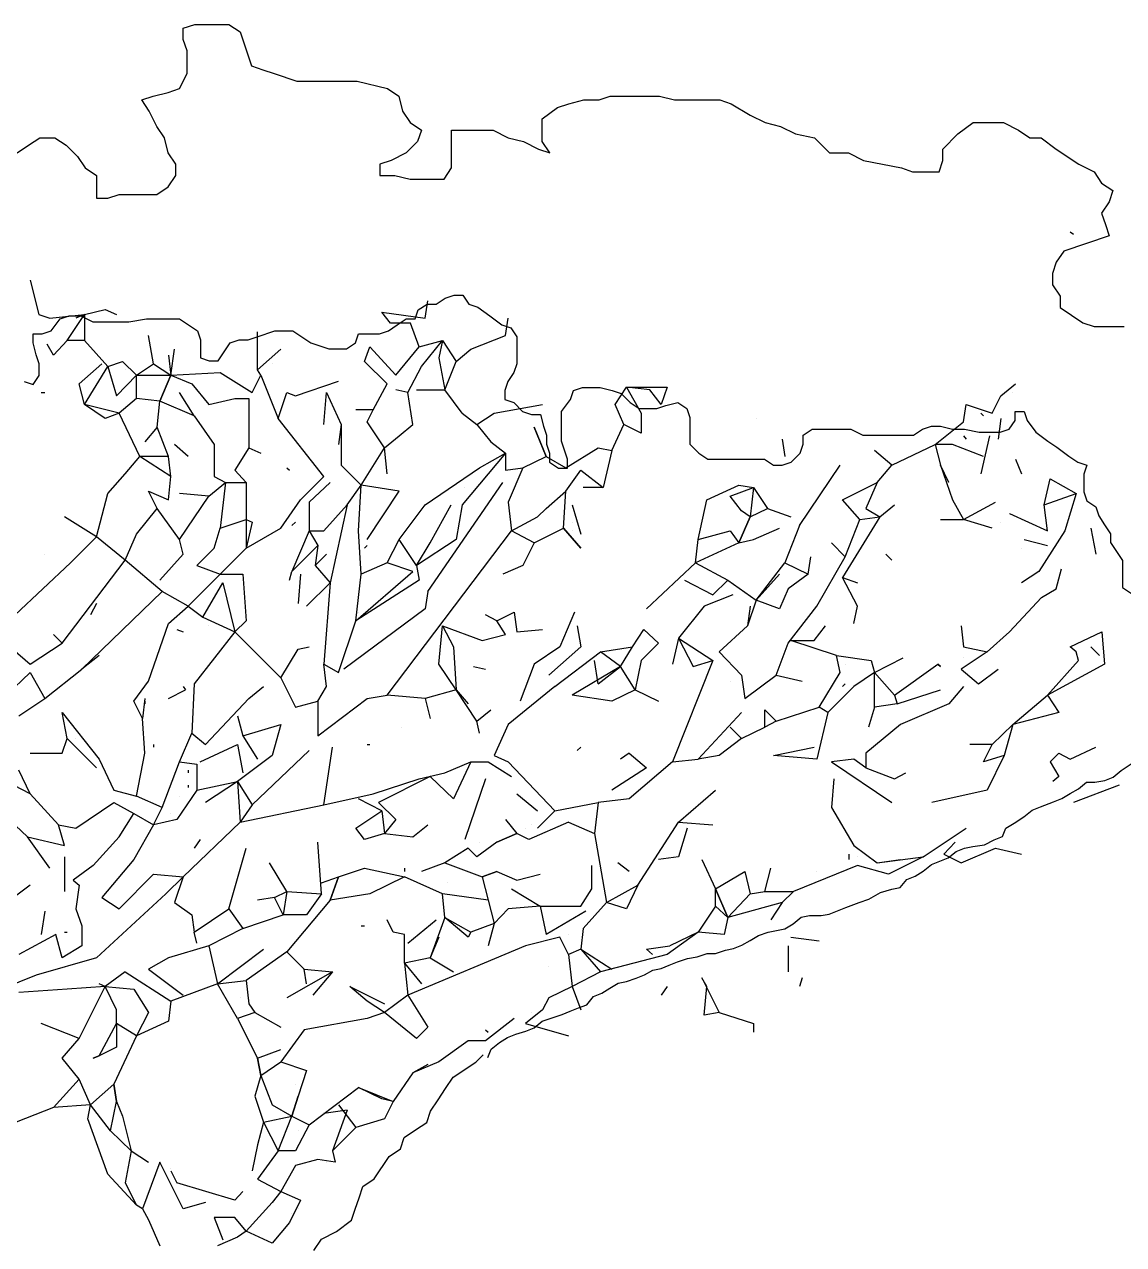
# Model space of a CAD drawing. Header units: inches. Extents: x -902 to 12417, y -2973 to 6117.
# Drawn here: x 2611.1 to 2842.2, y -2062 to -1805.5 of the extents above; entities that cross this region are included whole.
import ezdxf

# ---------------------------------------------------------------- set-up
doc = ezdxf.new("R2010")
doc.units = ezdxf.units.IN
doc.header["$MEASUREMENT"] = 0
doc.layers.add('pino marittimo', color=7, linetype='Continuous')

msp = doc.modelspace()

# ---------------------------------------------------------------- linework, layer by layer
at = {"layer": 'pino marittimo'}
for p, q in [((2830.91, -1849.07), (2831.64, -1849.61)), ((2612.27, -1859.24), (2614.09, -1866.51)), ((2695.33, -1867.24), (2695.87, -1863.6)), ((2614.09, -1866.51), (2616.45, -1867.24)), ((2616.45, -1867.24), (2623.72, -1866.51)), ((2620.09, -1871.97), (2623.72, -1866.51)), ((2623.72, -1866.51), (2621.9, -1867.24)), ((2623.72, -1866.51), (2628.08, -1865.42)), ((2623.72, -1866.51), (2623.72, -1871.97)), ((2628.08, -1865.42), (2630.44, -1866.51)), ((2688.06, -1868.33), (2686.24, -1865.97)), ((2686.24, -1865.97), (2695.33, -1867.24)), ((2692.24, -1868.33), (2688.06, -1868.33)), ((2694.06, -1873.24), (2692.24, -1868.33)), ((2712.23, -1870.87), (2712.78, -1867.24)), ((2620.09, -1871.97), (2617.18, -1875.05)), ((2623.72, -1871.97), (2620.09, -1871.97)), ((2623.72, -1871.97), (2628.63, -1877.42)), ((2638.26, -1876.87), (2637.17, -1870.87)), ((2660.07, -1878.14), (2660.07, -1870.15)), ((2694.06, -1873.24), (2698.96, -1871.97)), ((2694.6, -1877.42), (2698.96, -1871.97)), ((2698.96, -1871.97), (2698.24, -1875.6)), ((2698.96, -1871.97), (2701.87, -1876.33)), ((2704.96, -1873.78), (2712.23, -1870.87)), ((2617.18, -1875.05), (2615.91, -1872.69)), ((2641.89, -1879.24), (2642.62, -1873.78)), ((2660.07, -1878.14), (2664.98, -1873.78)), ((2682.61, -1876.33), (2683.7, -1873.24)), ((2683.7, -1873.24), (2689.15, -1879.24)), ((2689.15, -1879.24), (2694.06, -1873.24)), ((2701.87, -1876.33), (2704.96, -1873.78)), ((2622.63, -1881.05), (2627.36, -1876.87)), ((2623.72, -1885.41), (2628.63, -1877.42)), ((2628.63, -1877.42), (2631.72, -1876.33)), ((2628.63, -1877.42), (2630.44, -1883.6)), ((2631.72, -1876.33), (2634.63, -1879.24)), ((2634.63, -1879.24), (2638.26, -1876.87)), ((2638.26, -1876.87), (2641.89, -1879.24)), ((2641.35, -1875.05), (2641.89, -1879.24)), ((2663.16, -1876.87), (2663.16, -1876.87)), ((2687.33, -1881.05), (2682.61, -1876.33)), ((2691.69, -1882.87), (2694.6, -1877.42)), ((2698.24, -1875.6), (2699.51, -1882.32)), ((2699.51, -1882.32), (2701.87, -1876.33)), ((2630.44, -1883.6), (2634.63, -1879.24)), ((2632.26, -1878.14), (2632.26, -1878.14)), ((2634.63, -1884.14), (2634.63, -1879.24)), ((2634.63, -1879.24), (2641.89, -1879.24)), ((2641.89, -1879.24), (2639.53, -1884.69)), ((2639.53, -1884.69), (2641.89, -1879.24)), ((2641.89, -1879.24), (2652.25, -1878.69)), ((2641.89, -1879.24), (2646.26, -1881.05)), ((2652.25, -1878.69), (2658.98, -1882.87)), ((2658.98, -1882.87), (2660.8, -1879.24)), ((2660.8, -1879.24), (2660.07, -1878.14)), ((2660.8, -1879.24), (2664.43, -1888.32)), ((2623.72, -1885.41), (2622.63, -1881.05)), ((2646.26, -1881.05), (2649.89, -1885.41)), ((2668.07, -1883.6), (2677.15, -1880.51)), ((2684.42, -1886.5), (2687.33, -1881.05)), ((2691.69, -1882.87), (2689.15, -1882.32)), ((2693.51, -1882.32), (2699.51, -1882.32)), ((2703.14, -1887.23), (2699.51, -1882.32)), ((2735.31, -1885.41), (2737.67, -1881.78)), ((2737.67, -1881.78), (2746.22, -1881.78)), ((2742.58, -1882.32), (2737.67, -1881.78)), ((2737.67, -1881.78), (2740.76, -1887.23)), ((2744.94, -1885.41), (2742.58, -1882.32)), ((2746.22, -1881.78), (2744.94, -1885.41)), ((2816.37, -1883.6), (2819.46, -1881.05)), ((2614.63, -1882.87), (2615.36, -1882.87)), ((2634.63, -1884.14), (2630.99, -1887.23)), ((2639.53, -1884.69), (2634.63, -1884.14)), ((2638.99, -1890.14), (2639.53, -1884.69)), ((2646.8, -1887.78), (2639.53, -1884.69)), ((2646.8, -1887.78), (2643.71, -1882.87)), ((2649.89, -1885.41), (2655.34, -1884.14)), ((2655.34, -1884.14), (2658.25, -1884.14)), ((2655.34, -1884.14), (2658.25, -1884.14)), ((2658.25, -1884.14), (2658.25, -1894.5)), ((2664.43, -1888.32), (2666.25, -1882.87)), ((2666.25, -1882.87), (2668.07, -1883.6)), ((2674.06, -1889.59), (2674.61, -1882.87)), ((2674.61, -1882.87), (2677.7, -1889.59)), ((2692.78, -1889.59), (2691.69, -1882.87)), ((2814.55, -1887.23), (2816.37, -1883.6)), ((2818.91, -1882.87), (2818.91, -1882.87)), ((2630.99, -1887.23), (2623.72, -1885.41)), ((2628.08, -1888.32), (2623.72, -1885.41)), ((2630.99, -1887.23), (2628.08, -1888.32)), ((2635.35, -1896.32), (2630.99, -1887.23)), ((2684.42, -1886.5), (2680.79, -1886.5)), ((2683.15, -1889.05), (2684.42, -1886.5)), ((2703.14, -1887.23), (2706.23, -1889.59)), ((2706.23, -1889.59), (2709.87, -1887.23)), ((2709.87, -1887.23), (2720.04, -1885.41)), ((2737.13, -1889.59), (2735.31, -1885.41)), ((2740.76, -1887.23), (2740.76, -1891.41)), ((2808.55, -1889.05), (2809.1, -1885.41)), ((2809.1, -1885.41), (2814.55, -1887.23)), ((2812.19, -1887.23), (2812.73, -1887.78)), ((2638.99, -1890.14), (2636.44, -1893.23)), ((2641.35, -1896.32), (2638.99, -1890.14)), ((2646.8, -1887.78), (2650.98, -1893.77)), ((2674.06, -1900.5), (2664.43, -1888.32)), ((2677.7, -1889.59), (2677.15, -1893.77)), ((2677.7, -1889.59), (2677.7, -1898.14)), ((2686.79, -1894.5), (2683.15, -1889.05)), ((2689.88, -1891.96), (2692.78, -1889.59)), ((2706.23, -1889.59), (2709.14, -1893.23)), ((2720.77, -1896.32), (2718.23, -1890.14)), ((2718.23, -1890.14), (2718.23, -1890.14)), ((2718.23, -1890.14), (2720.77, -1896.32)), ((2734.58, -1895.05), (2737.13, -1889.59)), ((2740.76, -1891.41), (2737.13, -1889.59)), ((2764.94, -1888.32), (2764.94, -1888.32)), ((2802.56, -1893.77), (2808.55, -1889.05)), ((2816.37, -1888.32), (2815.82, -1892.68)), ((2686.79, -1894.5), (2689.88, -1891.96)), ((2770.39, -1892.68), (2770.93, -1896.32)), ((2808.55, -1891.96), (2809.1, -1892.68)), ((2814.01, -1891.96), (2812.19, -1899.95)), ((2645.53, -1896.32), (2642.62, -1893.77)), ((2650.98, -1893.77), (2650.98, -1900.5)), ((2658.25, -1894.5), (2655.34, -1899.23)), ((2658.25, -1894.5), (2660.8, -1895.59)), ((2681.88, -1902.32), (2686.79, -1894.5)), ((2687.33, -1899.95), (2686.79, -1894.5)), ((2709.14, -1893.23), (2712.23, -1895.59)), ((2724.95, -1898.68), (2731.68, -1894.5)), ((2731.68, -1894.5), (2734.58, -1895.05)), ((2734.58, -1895.05), (2732.77, -1902.86)), ((2793.47, -1898.14), (2789.83, -1895.05)), ((2793.47, -1898.14), (2802.56, -1893.77)), ((2806.19, -1893.77), (2802.56, -1893.77)), ((2802.56, -1893.77), (2803.65, -1898.14)), ((2812.73, -1896.32), (2806.19, -1893.77)), ((2632.26, -1899.95), (2635.35, -1896.32)), ((2641.35, -1896.32), (2635.35, -1896.32)), ((2641.89, -1900.5), (2635.35, -1896.32)), ((2641.89, -1900.5), (2641.35, -1896.32)), ((2712.23, -1895.59), (2703.14, -1906.5)), ((2706.78, -1898.68), (2712.23, -1895.59)), ((2712.23, -1895.59), (2712.23, -1899.23)), ((2715.86, -1898.68), (2720.77, -1896.32)), ((2720.77, -1896.32), (2724.95, -1898.68)), ((2819.46, -1896.86), (2820.73, -1899.95)), ((2628.63, -1904.13), (2632.26, -1899.95)), ((2641.35, -1905.41), (2641.89, -1900.5)), ((2650.98, -1900.5), (2653.34, -1901.77)), ((2655.34, -1899.23), (2657.71, -1901.77)), ((2666.25, -1898.68), (2666.79, -1899.23)), ((2669.16, -1905.41), (2674.06, -1900.5)), ((2677.7, -1898.14), (2681.88, -1902.32)), ((2687.33, -1899.95), (2687.33, -1899.95)), ((2695.33, -1906.5), (2706.78, -1898.68)), ((2712.23, -1899.23), (2715.86, -1898.68)), ((2715.86, -1898.68), (2712.78, -1905.95)), ((2724.95, -1903.59), (2728.04, -1899.23)), ((2728.04, -1899.23), (2732.77, -1902.86)), ((2774.02, -1910.86), (2782.57, -1898.14)), ((2790.38, -1901.77), (2793.47, -1898.14)), ((2805.46, -1901.77), (2803.65, -1898.14)), ((2803.65, -1898.14), (2806.19, -1905.41)), ((2649.89, -1904.68), (2653.34, -1901.77)), ((2653.34, -1901.77), (2652.25, -1911.4)), ((2653.34, -1901.77), (2657.71, -1901.77)), ((2657.71, -1901.77), (2657.71, -1909.59)), ((2675.34, -1901.77), (2670.97, -1905.95)), ((2678.97, -1906.5), (2681.88, -1902.32)), ((2681.33, -1911.95), (2681.88, -1902.32)), ((2689.88, -1903.59), (2681.88, -1902.32)), ((2695.87, -1924.67), (2711.68, -1901.77)), ((2703.69, -1902.86), (2703.69, -1902.86)), ((2732.77, -1902.86), (2728.59, -1902.86)), ((2754.58, -1905.41), (2761.3, -1902.32)), ((2759.48, -1904.68), (2764.39, -1902.86)), ((2761.3, -1902.32), (2764.39, -1902.86)), ((2764.39, -1902.86), (2763.66, -1909.04)), ((2764.39, -1902.86), (2767.3, -1907.22)), ((2783.11, -1905.41), (2790.38, -1901.77)), ((2790.38, -1901.77), (2788.02, -1907.22)), ((2805.46, -1901.77), (2805.46, -1901.77)), ((2825.46, -1906.5), (2826.73, -1901.04)), ((2826.73, -1901.04), (2832.18, -1904.13)), ((2626.26, -1913.22), (2628.63, -1904.13)), ((2638.99, -1907.22), (2637.17, -1903.59)), ((2637.17, -1903.59), (2641.35, -1905.41)), ((2649.89, -1904.68), (2643.71, -1904.13)), ((2643.71, -1913.77), (2649.89, -1904.68)), ((2664.98, -1911.4), (2669.16, -1905.41)), ((2683.15, -1913.77), (2689.88, -1903.59)), ((2720.77, -1907.22), (2724.95, -1903.59)), ((2724.41, -1911.4), (2724.95, -1903.59)), ((2752.76, -1913.77), (2754.58, -1905.41)), ((2761.85, -1907.77), (2759.48, -1904.68)), ((2761.85, -1907.77), (2759.48, -1904.68)), ((2786.75, -1909.59), (2783.11, -1905.41)), ((2806.19, -1905.41), (2808.55, -1909.59)), ((2825.46, -1906.5), (2832.18, -1904.13)), ((2832.18, -1904.13), (2829.82, -1911.95)), ((2634.63, -1912.68), (2638.99, -1907.22)), ((2643.71, -1913.77), (2638.99, -1907.22)), ((2670.97, -1905.95), (2670.97, -1911.95)), ((2674.06, -1911.95), (2678.97, -1906.5)), ((2678.97, -1906.5), (2675.34, -1922.85)), ((2689.88, -1913.77), (2695.33, -1906.5)), ((2696.42, -1914.49), (2700.78, -1906.5)), ((2703.14, -1906.5), (2701.87, -1913.77)), ((2712.78, -1905.95), (2713.5, -1911.95)), ((2718.95, -1909.04), (2720.77, -1907.22)), ((2726.22, -1906.5), (2728.04, -1912.68)), ((2763.66, -1909.04), (2761.85, -1907.77)), ((2763.66, -1909.04), (2767.3, -1907.22)), ((2767.3, -1907.22), (2772.21, -1909.04)), ((2788.02, -1907.22), (2790.93, -1909.04)), ((2790.93, -1909.04), (2794.01, -1906.5)), ((2808.55, -1909.59), (2815.28, -1905.95)), ((2826.18, -1911.95), (2825.46, -1906.5)), ((2626.26, -1913.22), (2619.54, -1909.04)), ((2652.25, -1911.4), (2657.71, -1909.59)), ((2657.71, -1909.59), (2657.71, -1915.58)), ((2657.71, -1909.59), (2658.98, -1910.13)), ((2658.98, -1910.13), (2657.71, -1915.58)), ((2668.07, -1910.13), (2667.34, -1910.86)), ((2713.5, -1911.95), (2718.95, -1909.04)), ((2726.22, -1910.13), (2726.22, -1910.13)), ((2763.66, -1909.04), (2761.3, -1914.49)), ((2761.3, -1914.49), (2763.66, -1909.04)), ((2790.93, -1909.04), (2783.11, -1921.76)), ((2783.66, -1917.4), (2786.75, -1909.59)), ((2786.75, -1909.59), (2790.93, -1909.04)), ((2803.65, -1909.59), (2808.55, -1909.59)), ((2814.55, -1911.4), (2808.55, -1909.59)), ((2816.37, -1910.13), (2816.37, -1910.13)), ((2818.19, -1908.31), (2818.19, -1908.31)), ((2818.19, -1908.31), (2826.18, -1911.95)), ((2620.81, -1918.67), (2626.26, -1913.22)), ((2632.26, -1918.13), (2626.26, -1913.22)), ((2632.26, -1918.13), (2634.63, -1912.68)), ((2650.98, -1915.58), (2652.25, -1911.4)), ((2657.71, -1915.58), (2664.98, -1911.4)), ((2670.97, -1911.95), (2667.34, -1920.49)), ((2670.97, -1911.95), (2672.79, -1915.04)), ((2670.97, -1911.95), (2674.06, -1911.95)), ((2681.88, -1921.04), (2681.33, -1911.95)), ((2687.33, -1946.48), (2713.5, -1911.95)), ((2718.23, -1914.49), (2713.5, -1911.95)), ((2718.23, -1914.49), (2724.41, -1911.4)), ((2728.04, -1915.58), (2724.41, -1911.4)), ((2724.41, -1911.4), (2728.04, -1915.58)), ((2726.22, -1911.95), (2726.22, -1911.95)), ((2752.76, -1913.77), (2759.48, -1911.95)), ((2759.48, -1911.95), (2761.3, -1914.49)), ((2764.39, -1913.77), (2769.84, -1911.4)), ((2774.02, -1910.86), (2770.93, -1918.67)), ((2829.82, -1911.95), (2824.37, -1920.49)), ((2835.27, -1911.4), (2836.36, -1916.86)), ((2644.44, -1916.86), (2643.71, -1913.77)), ((2647.35, -1919.22), (2650.98, -1915.58)), ((2657.71, -1915.58), (2652.25, -1921.04)), ((2667.34, -1920.49), (2672.79, -1915.04)), ((2672.79, -1915.04), (2672.25, -1919.22)), ((2683.15, -1915.04), (2682.61, -1915.58)), ((2687.33, -1918.67), (2689.88, -1913.77)), ((2693.51, -1919.22), (2689.88, -1913.77)), ((2701.87, -1913.77), (2693.51, -1919.22)), ((2693.51, -1919.22), (2696.42, -1914.49)), ((2718.23, -1914.49), (2715.86, -1919.22)), ((2752.21, -1918.67), (2752.76, -1913.77)), ((2752.21, -1918.67), (2752.76, -1913.77)), ((2752.21, -1918.67), (2752.76, -1913.77)), ((2761.3, -1914.49), (2752.21, -1918.67)), ((2761.3, -1914.49), (2764.39, -1913.77)), ((2783.66, -1917.4), (2780.75, -1914.49)), ((2820.73, -1915.58), (2820.73, -1915.58)), ((2821.28, -1913.77), (2826.18, -1915.04)), ((2615.36, -1916.86), (2615.36, -1916.86)), ((2619, -1935.58), (2632.26, -1918.13)), ((2640.08, -1924.67), (2632.26, -1918.13)), ((2639.53, -1922.31), (2644.44, -1916.86)), ((2672.25, -1919.22), (2674.61, -1916.86)), ((2674.61, -1916.86), (2672.25, -1919.22)), ((2775.84, -1921.04), (2776.39, -1917.4)), ((2777.66, -1927.76), (2783.66, -1917.4)), ((2793.47, -1918.13), (2792.2, -1916.86)), ((2609.18, -1929.58), (2620.81, -1918.67)), ((2647.35, -1919.22), (2652.25, -1921.04)), ((2666.79, -1922.31), (2667.34, -1920.49)), ((2672.25, -1919.22), (2675.34, -1922.85)), ((2680.79, -1930.85), (2692.78, -1920.49)), ((2687.33, -1918.67), (2681.88, -1921.04)), ((2692.78, -1920.49), (2687.33, -1918.67)), ((2693.51, -1919.22), (2694.06, -1922.31)), ((2715.86, -1919.22), (2711.68, -1921.04)), ((2741.85, -1928.31), (2752.21, -1918.67)), ((2752.21, -1918.67), (2758.94, -1922.31)), ((2764.94, -1926.49), (2770.93, -1918.67)), ((2770.93, -1918.67), (2775.84, -1921.04)), ((2824.37, -1920.49), (2820.73, -1922.85)), ((2828, -1924.13), (2829.09, -1919.95)), ((2652.25, -1921.04), (2645.53, -1927.76)), ((2648.62, -1930.12), (2652.8, -1922.85)), ((2652.25, -1921.04), (2656.98, -1921.04)), ((2652.8, -1922.85), (2655.34, -1933.21)), ((2656.98, -1921.04), (2657.71, -1930.85)), ((2666.79, -1922.31), (2666.79, -1922.31)), ((2669.16, -1921.04), (2668.61, -1927.22)), ((2675.34, -1922.85), (2670.43, -1927.76)), ((2675.34, -1922.85), (2674.06, -1939.94)), ((2680.79, -1930.85), (2681.88, -1921.04)), ((2694.06, -1922.31), (2680.79, -1930.85)), ((2749.85, -1922.31), (2755.85, -1925.4)), ((2758.94, -1922.31), (2755.85, -1925.4)), ((2758.94, -1922.31), (2764.94, -1926.49)), ((2769.84, -1921.04), (2764.94, -1926.49)), ((2775.84, -1921.04), (2771.66, -1924.13)), ((2786.2, -1927.76), (2783.11, -1921.76)), ((2783.11, -1921.76), (2786.2, -1922.85)), ((2623.18, -1941.03), (2640.08, -1924.67)), ((2645.53, -1927.76), (2640.08, -1924.67)), ((2695.87, -1924.67), (2695.33, -1928.31)), ((2695.87, -1924.67), (2695.87, -1924.67)), ((2760.03, -1925.4), (2754.03, -1927.76)), ((2771.66, -1924.13), (2769.84, -1928.31)), ((2818.19, -1933.21), (2824.91, -1925.94)), ((2824.91, -1925.94), (2828, -1924.13)), ((2626.26, -1927.22), (2624.99, -1929.58)), ((2641.35, -1931.4), (2645.53, -1927.76)), ((2645.53, -1927.76), (2648.62, -1930.12)), ((2695.33, -1928.31), (2678.24, -1941.03)), ((2754.03, -1927.76), (2748.58, -1934.49)), ((2764.94, -1926.49), (2763.12, -1931.94)), ((2763.66, -1927.76), (2763.12, -1931.94)), ((2769.84, -1928.31), (2764.94, -1926.49)), ((2771.66, -1935.58), (2777.66, -1927.76)), ((2785.47, -1931.4), (2786.2, -1927.76)), ((2785.47, -1931.4), (2786.2, -1927.76)), ((2648.62, -1930.12), (2655.34, -1933.21)), ((2657.71, -1930.85), (2655.34, -1933.21)), ((2677.15, -1941.76), (2680.79, -1930.85)), ((2681.33, -1929.03), (2681.33, -1929.03)), ((2710.41, -1930.85), (2708.05, -1929.58)), ((2710.41, -1930.85), (2714.05, -1929.03)), ((2712.23, -1933.76), (2710.41, -1930.85)), ((2714.05, -1929.03), (2714.59, -1933.21)), ((2726.77, -1929.03), (2723.68, -1936.3)), ((2619, -1935.58), (2617.18, -1933.76)), ((2637.17, -1943.57), (2641.35, -1931.4)), ((2643.17, -1932.67), (2644.44, -1933.21)), ((2655.34, -1933.21), (2646.8, -1944.12)), ((2649.89, -1931.94), (2649.89, -1931.94)), ((2655.34, -1933.21), (2664.98, -1942.85)), ((2698.24, -1939.94), (2698.96, -1931.94)), ((2698.96, -1931.94), (2701.33, -1936.3)), ((2698.96, -1931.94), (2707.32, -1935.03)), ((2707.32, -1935.03), (2712.23, -1933.76)), ((2714.59, -1933.21), (2720.04, -1932.67)), ((2727.31, -1931.94), (2728.04, -1936.3)), ((2738.95, -1936.3), (2741.31, -1932.67)), ((2741.31, -1932.67), (2744.4, -1935.58)), ((2763.12, -1931.94), (2757.12, -1937.39)), ((2777.11, -1935.03), (2779.48, -1931.94)), ((2808.01, -1931.94), (2808.55, -1936.3)), ((2813.46, -1937.39), (2818.19, -1933.21)), ((2830.91, -1936.3), (2837.63, -1933.21)), ((2837.63, -1933.21), (2838.18, -1939.94)), ((2612.27, -1939.94), (2619, -1935.58)), ((2668.61, -1936.85), (2670.97, -1936.3)), ((2701.33, -1936.3), (2701.87, -1945.39)), ((2723.68, -1936.3), (2718.23, -1939.94)), ((2728.04, -1936.3), (2721.32, -1942.3)), ((2732.22, -1937.39), (2738.95, -1936.3)), ((2736.4, -1940.48), (2738.95, -1936.3)), ((2744.4, -1935.58), (2740.76, -1939.21)), ((2748.58, -1934.49), (2747.31, -1939.94)), ((2748.58, -1934.49), (2751.67, -1940.48)), ((2748.58, -1934.49), (2755.85, -1939.21)), ((2769.12, -1942.3), (2771.66, -1935.58)), ((2781.84, -1938.12), (2772.21, -1935.03)), ((2772.21, -1935.03), (2777.11, -1935.03)), ((2808.55, -1936.3), (2813.46, -1937.39)), ((2832.18, -1937.39), (2830.91, -1936.3)), ((2835.27, -1936.3), (2837.09, -1938.12)), ((2608.64, -1936.85), (2612.27, -1939.94)), ((2626.81, -1938.12), (2623.18, -1941.03)), ((2664.98, -1942.85), (2668.61, -1936.85)), ((2722.59, -1944.66), (2732.22, -1937.39)), ((2736.4, -1940.48), (2732.22, -1937.39)), ((2757.12, -1937.39), (2761.85, -1942.3)), ((2782.57, -1941.76), (2781.84, -1938.12)), ((2781.84, -1938.12), (2789.11, -1939.21)), ((2789.83, -1941.76), (2795.83, -1938.67)), ((2813.46, -1937.39), (2808.01, -1941.03)), ((2808.55, -1938.67), (2808.55, -1938.67)), ((2832.73, -1939.21), (2832.18, -1937.39)), ((2615.36, -1947.21), (2623.18, -1941.03)), ((2674.61, -1944.66), (2674.06, -1939.94)), ((2674.06, -1939.94), (2677.15, -1941.76)), ((2701.87, -1945.39), (2698.24, -1939.94)), ((2705.51, -1940.48), (2708.05, -1941.03)), ((2718.23, -1939.94), (2715.32, -1947.75)), ((2736.4, -1940.48), (2726.22, -1946.48)), ((2731.68, -1944.12), (2730.95, -1939.21)), ((2731.68, -1944.12), (2736.4, -1940.48)), ((2739.49, -1945.39), (2736.4, -1940.48)), ((2740.76, -1939.21), (2739.49, -1945.39)), ((2755.85, -1939.21), (2747.31, -1960.47)), ((2751.67, -1940.48), (2755.85, -1939.21)), ((2783.66, -1939.94), (2783.66, -1939.94)), ((2789.11, -1939.21), (2789.83, -1941.76)), ((2794.01, -1946.48), (2803.1, -1939.94)), ((2803.1, -1939.94), (2803.65, -1940.48)), ((2803.65, -1940.48), (2803.1, -1939.94)), ((2808.01, -1941.03), (2811.64, -1944.12)), ((2811.64, -1944.12), (2815.82, -1941.03)), ((2826.18, -1946.48), (2832.73, -1939.21)), ((2838.18, -1939.94), (2826.18, -1946.48)), ((2607.36, -1946.48), (2612.27, -1941.76)), ((2612.27, -1941.76), (2615.36, -1947.21)), ((2634.08, -1947.75), (2637.17, -1943.57)), ((2664.98, -1942.85), (2668.07, -1949.02)), ((2759.48, -1943.57), (2759.48, -1943.57)), ((2761.85, -1942.3), (2762.57, -1947.21)), ((2762.57, -1947.21), (2769.12, -1942.3)), ((2769.12, -1942.3), (2774.57, -1943.57)), ((2778.2, -1949.02), (2782.57, -1941.76)), ((2789.83, -1941.76), (2785.47, -1944.66)), ((2789.83, -1949.02), (2789.83, -1941.76)), ((2789.83, -1941.76), (2794.01, -1946.48)), ((2641.35, -1947.21), (2644.98, -1945.39)), ((2644.44, -1944.66), (2644.98, -1945.39)), ((2646.8, -1944.12), (2646.26, -1954.48)), ((2658.25, -1947.21), (2661.34, -1944.66)), ((2672.79, -1947.75), (2674.61, -1944.66)), ((2683.15, -1947.21), (2687.33, -1946.48)), ((2695.33, -1947.21), (2687.33, -1946.48)), ((2701.87, -1945.39), (2695.33, -1947.21)), ((2706.23, -1951.93), (2701.87, -1945.39)), ((2701.87, -1945.39), (2704.41, -1948.3)), ((2722.59, -1944.66), (2712.78, -1952.66)), ((2734.58, -1947.75), (2726.22, -1946.48)), ((2739.49, -1945.39), (2734.58, -1947.75)), ((2739.49, -1945.39), (2744.4, -1947.75)), ((2785.47, -1944.66), (2780.02, -1950.12)), ((2783.66, -1944.12), (2783.11, -1944.66)), ((2794.01, -1946.48), (2794.56, -1948.3)), ((2794.56, -1948.3), (2803.65, -1945.39)), ((2808.55, -1944.66), (2805.46, -1948.3)), ((2818.91, -1952.66), (2826.18, -1946.48)), ((2826.18, -1946.48), (2828.55, -1950.12)), ((2609.91, -1950.84), (2615.36, -1947.21)), ((2635.9, -1951.39), (2634.08, -1947.75)), ((2636.44, -1947.21), (2635.9, -1951.39)), ((2636.44, -1947.75), (2636.44, -1948.3)), ((2649.16, -1956.84), (2658.25, -1947.21)), ((2668.07, -1949.02), (2672.79, -1947.75)), ((2672.79, -1955.02), (2683.15, -1947.21)), ((2672.79, -1947.75), (2672.79, -1955.02)), ((2695.33, -1947.21), (2696.42, -1951.39)), ((2769.12, -1951.93), (2778.2, -1949.02)), ((2780.02, -1950.12), (2778.2, -1949.02)), ((2789.83, -1949.02), (2788.56, -1953.21)), ((2794.56, -1948.3), (2789.83, -1949.02)), ((2805.46, -1948.3), (2795.29, -1952.66)), ((2620.09, -1955.57), (2619, -1950.12)), ((2619, -1950.12), (2626.81, -1959.93)), ((2636.44, -1958.66), (2635.9, -1951.39)), ((2655.89, -1950.84), (2656.98, -1955.02)), ((2706.23, -1951.93), (2709.14, -1949.57)), ((2752.76, -1959.93), (2761.85, -1950.12)), ((2766.75, -1953.21), (2766.75, -1949.57)), ((2766.75, -1949.57), (2769.12, -1951.93)), ((2780.02, -1950.12), (2777.66, -1959.93)), ((2828.55, -1950.12), (2818.91, -1952.66)), ((2656.98, -1955.02), (2664.98, -1952.66)), ((2664.98, -1952.66), (2663.16, -1959.2)), ((2690.42, -1953.21), (2690.42, -1953.21)), ((2706.78, -1954.48), (2706.23, -1951.93)), ((2706.23, -1951.93), (2706.23, -1951.93)), ((2712.78, -1952.66), (2709.87, -1959.2)), ((2759.48, -1953.21), (2761.85, -1955.57)), ((2761.85, -1955.57), (2766.75, -1953.21)), ((2769.12, -1951.93), (2766.75, -1953.21)), ((2795.29, -1952.66), (2788.02, -1958.66)), ((2814.55, -1956.84), (2818.91, -1952.66)), ((2818.91, -1952.66), (2817.1, -1959.2)), ((2619, -1958.66), (2620.09, -1955.57)), ((2620.09, -1955.57), (2626.26, -1961.75)), ((2621.9, -1955.57), (2621.9, -1955.57)), ((2638.26, -1956.84), (2638.26, -1957.39)), ((2643.71, -1960.47), (2646.26, -1954.48)), ((2646.26, -1954.48), (2649.16, -1956.84)), ((2648.07, -1960.47), (2655.89, -1956.84)), ((2655.89, -1956.84), (2656.98, -1962.84)), ((2656.98, -1955.02), (2660.07, -1959.93)), ((2683.15, -1956.84), (2683.7, -1956.84)), ((2706.78, -1954.48), (2706.78, -1954.48)), ((2761.85, -1955.57), (2757.12, -1959.2)), ((2761.85, -1955.57), (2757.12, -1959.2)), ((2814.55, -1956.84), (2809.83, -1956.84)), ((2812.73, -1960.47), (2814.55, -1956.84)), ((2612.27, -1958.66), (2619, -1958.66)), ((2634.63, -1967.74), (2636.44, -1958.66)), ((2663.16, -1959.2), (2655.89, -1964.65)), ((2658.98, -1969.56), (2670.97, -1958.11)), ((2674.06, -1969.56), (2675.88, -1957.39)), ((2709.87, -1959.2), (2712.78, -1960.47)), ((2728.04, -1957.39), (2727.31, -1958.11)), ((2738.22, -1958.66), (2736.4, -1959.93)), ((2738.22, -1958.66), (2741.85, -1961.75)), ((2757.12, -1959.2), (2752.76, -1959.93)), ((2768.57, -1959.2), (2777.11, -1957.39)), ((2777.66, -1959.93), (2768.57, -1959.2)), ((2788.02, -1958.66), (2788.02, -1961.75)), ((2817.1, -1959.2), (2812.73, -1960.47)), ((2817.1, -1959.2), (2813.46, -1966.47)), ((2828.55, -1958.66), (2826.73, -1960.47)), ((2828.55, -1958.66), (2830.91, -1959.93)), ((2830.91, -1959.93), (2836.36, -1957.39)), ((2626.81, -1959.93), (2629.9, -1966.47)), ((2640.08, -1970.11), (2643.71, -1960.47)), ((2643.71, -1960.47), (2647.35, -1961.02)), ((2647.35, -1961.02), (2647.35, -1966.47)), ((2699.51, -1962.84), (2704.96, -1960.47)), ((2704.96, -1960.47), (2701.33, -1968.29)), ((2704.96, -1960.47), (2708.6, -1960.47)), ((2708.6, -1960.47), (2713.5, -1963.56)), ((2712.78, -1960.47), (2722.59, -1970.83)), ((2741.85, -1961.75), (2734.58, -1966.47)), ((2747.31, -1960.47), (2738.22, -1968.29)), ((2747.31, -1960.47), (2752.76, -1959.93)), ((2785.47, -1959.93), (2780.75, -1960.47)), ((2780.75, -1960.47), (2793.47, -1969.02)), ((2788.02, -1961.75), (2785.47, -1959.93)), ((2788.02, -1961.75), (2794.01, -1964.11)), ((2826.73, -1960.47), (2828.55, -1963.56)), ((2612.27, -1967.2), (2609.91, -1962.29)), ((2645.53, -1962.29), (2645.53, -1962.84)), ((2684.42, -1967.2), (2694.06, -1964.11)), ((2696.42, -1963.56), (2685.51, -1969.02)), ((2694.06, -1964.11), (2699.51, -1962.84)), ((2701.33, -1968.29), (2696.42, -1963.56)), ((2708.05, -1964.11), (2703.69, -1976.83)), ((2781.29, -1964.11), (2780.75, -1970.11)), ((2794.01, -1964.11), (2796.38, -1962.84)), ((2828.55, -1963.56), (2827.27, -1964.65)), ((2612.27, -1967.2), (2607.36, -1964.65)), ((2618.27, -1973.74), (2612.27, -1967.2)), ((2629.9, -1966.47), (2634.63, -1967.74)), ((2647.35, -1966.47), (2643.17, -1972.65)), ((2645.53, -1965.38), (2645.53, -1965.93)), ((2647.35, -1966.47), (2655.89, -1964.65)), ((2655.89, -1964.65), (2649.16, -1969.02)), ((2655.89, -1964.65), (2656.43, -1973.2)), ((2655.89, -1964.65), (2658.98, -1969.56)), ((2674.06, -1969.56), (2684.42, -1967.2)), ((2714.59, -1967.2), (2718.95, -1970.83)), ((2748.58, -1973.2), (2756.39, -1966.47)), ((2813.46, -1966.47), (2801.83, -1969.02)), ((2841.27, -1965.38), (2831.64, -1969.02)), ((2602.64, -1967.74), (2611.73, -1976.29)), ((2621.9, -1974.47), (2629.9, -1969.02)), ((2629.9, -1969.02), (2634.08, -1971.38)), ((2640.08, -1970.11), (2634.63, -1967.74)), ((2643.71, -1967.74), (2643.71, -1967.74)), ((2658.98, -1969.56), (2656.43, -1973.2)), ((2656.43, -1973.2), (2674.06, -1969.56)), ((2686.24, -1970.83), (2681.33, -1968.29)), ((2685.51, -1969.02), (2689.15, -1972.65)), ((2722.59, -1970.83), (2731.68, -1969.02)), ((2731.68, -1969.02), (2730.95, -1975.56)), ((2738.22, -1968.29), (2731.68, -1969.02)), ((2630.99, -1976.29), (2634.08, -1971.38)), ((2634.08, -1971.38), (2638.26, -1973.74)), ((2638.26, -1973.74), (2640.08, -1970.11)), ((2641.89, -1971.38), (2641.89, -1971.38)), ((2680.79, -1974.47), (2686.24, -1970.83)), ((2686.24, -1970.83), (2686.79, -1975.56)), ((2722.59, -1970.83), (2718.95, -1974.47)), ((2780.75, -1970.11), (2785.47, -1978.1)), ((2618.27, -1973.74), (2621.9, -1974.47)), ((2619.54, -1978.1), (2618.27, -1973.74)), ((2638.26, -1973.74), (2634.08, -1981.01)), ((2643.17, -1972.65), (2638.26, -1973.74)), ((2656.43, -1973.2), (2644.44, -1984.65)), ((2682.61, -1976.83), (2680.79, -1974.47)), ((2689.15, -1972.65), (2686.79, -1975.56)), ((2692.78, -1976.29), (2695.87, -1973.74)), ((2712.23, -1972.65), (2714.59, -1975.56)), ((2716.41, -1974.47), (2716.41, -1974.47)), ((2725.5, -1973.2), (2717.14, -1976.83)), ((2717.68, -1973.74), (2717.68, -1973.74)), ((2725.5, -1973.2), (2725.5, -1973.2)), ((2725.5, -1973.2), (2730.95, -1975.56)), ((2740.04, -1986.46), (2748.58, -1973.2)), ((2748.58, -1973.2), (2755.85, -1973.74)), ((2750.4, -1974.47), (2748.58, -1980.47)), ((2800.01, -1980.47), (2809.1, -1974.47)), ((2611.73, -1976.29), (2619.54, -1978.1)), ((2616.45, -1982.83), (2611.73, -1976.29)), ((2630.99, -1976.29), (2625.54, -1982.28)), ((2648.07, -1976.83), (2646.8, -1978.65)), ((2673.52, -1988.28), (2672.79, -1977.38)), ((2686.79, -1975.56), (2682.61, -1976.83)), ((2686.79, -1975.56), (2692.78, -1976.29)), ((2710.41, -1977.38), (2706.23, -1980.47)), ((2706.78, -1977.38), (2706.78, -1977.38)), ((2710.41, -1977.38), (2714.59, -1975.56)), ((2714.59, -1975.56), (2710.41, -1977.38)), ((2717.14, -1976.83), (2714.59, -1975.56)), ((2730.95, -1975.56), (2733.49, -1990.1)), ((2806.74, -1977.38), (2804.37, -1979.92)), ((2654.07, -1991.37), (2657.71, -1978.65)), ((2704.41, -1978.65), (2699.51, -1981.74)), ((2706.23, -1980.47), (2704.41, -1978.65)), ((2784.38, -1979.92), (2784.38, -1981.01)), ((2785.47, -1978.1), (2790.38, -1981.74)), ((2804.37, -1979.92), (2808.01, -1981.74)), ((2808.01, -1981.74), (2815.28, -1978.65)), ((2815.28, -1978.65), (2820.73, -1979.92)), ((2619.54, -1980.47), (2619.54, -1980.47)), ((2619.54, -1980.47), (2619.54, -1987.74)), ((2625.54, -1982.28), (2621.36, -1985.37)), ((2625.54, -1982.28), (2625.54, -1982.28)), ((2634.08, -1981.01), (2627.36, -1989.01)), ((2666.25, -1987.74), (2662.61, -1981.74)), ((2699.51, -1981.74), (2694.6, -1983.56)), ((2699.51, -1981.74), (2707.32, -1984.65)), ((2730.4, -1987.19), (2730.4, -1982.28)), ((2738.22, -1983.56), (2735.86, -1981.74)), ((2748.58, -1980.47), (2744.4, -1981.01)), ((2753.49, -1981.01), (2756.39, -1987.19)), ((2786.2, -1982.28), (2772.75, -1987.74)), ((2786.2, -1980.47), (2786.2, -1980.47)), ((2792.74, -1984.1), (2786.2, -1982.28)), ((2790.38, -1981.74), (2800.01, -1980.47)), ((2790.38, -1981.74), (2795.29, -1981.01)), ((2800.01, -1980.47), (2792.74, -1984.1)), ((2630.99, -1991.37), (2638.26, -1984.1)), ((2638.26, -1984.1), (2644.44, -1984.65)), ((2644.44, -1984.65), (2640.8, -1988.28)), ((2644.44, -1984.65), (2642.62, -1990.1)), ((2673.52, -1985.92), (2677.15, -1984.65)), ((2677.15, -1984.65), (2675.34, -1989.55)), ((2675.34, -1989.55), (2677.15, -1984.65)), ((2677.15, -1984.65), (2682.61, -1982.83)), ((2682.61, -1982.83), (2690.97, -1984.65)), ((2690.97, -1984.65), (2683.7, -1988.28)), ((2690.97, -1982.83), (2690.97, -1983.56)), ((2698.96, -1988.28), (2690.97, -1984.65)), ((2710.41, -1983.56), (2707.32, -1984.65)), ((2707.32, -1984.65), (2710.41, -1983.56)), ((2707.32, -1984.65), (2708.6, -1989.55)), ((2710.41, -1983.56), (2714.59, -1985.37)), ((2714.59, -1985.37), (2719.5, -1984.1)), ((2756.39, -1987.19), (2762.57, -1983.56)), ((2762.57, -1983.56), (2763.66, -1988.28)), ((2766.75, -1987.74), (2768.03, -1982.83)), ((2777.66, -1983.56), (2777.66, -1983.56)), ((2612.27, -1986.46), (2608.09, -1989.55)), ((2621.36, -1985.37), (2622.63, -1986.46)), ((2622.63, -1986.46), (2621.9, -1991.37)), ((2700.05, -1985.92), (2700.05, -1985.92)), ((2713.5, -1987.19), (2719.5, -1990.83)), ((2728.04, -1990.83), (2730.4, -1987.19)), ((2733.49, -1990.1), (2740.04, -1986.46)), ((2740.04, -1986.46), (2737.67, -1991.37)), ((2756.39, -1990.83), (2756.39, -1987.19)), ((2758.94, -1993.19), (2756.39, -1987.19)), ((2756.39, -1987.19), (2758.94, -1993.19)), ((2640.8, -1988.28), (2626.26, -2001.73)), ((2627.36, -1989.01), (2630.99, -1991.37)), ((2642.62, -1990.1), (2646.26, -1992.64)), ((2663.7, -1989.01), (2660.07, -1989.55)), ((2663.7, -1989.01), (2666.25, -1987.74)), ((2665.52, -1992.64), (2663.7, -1989.01)), ((2666.25, -1987.74), (2665.52, -1992.64)), ((2666.25, -1987.74), (2673.52, -1988.28)), ((2675.34, -1989.55), (2666.25, -2000.46)), ((2673.52, -1988.28), (2670.43, -1992.64)), ((2683.7, -1988.28), (2675.34, -1989.55)), ((2708.6, -1989.55), (2698.96, -1988.28)), ((2699.51, -1993.19), (2698.96, -1988.28)), ((2708.6, -1989.55), (2709.87, -1994.46)), ((2733.49, -1990.1), (2728.59, -1995.55)), ((2737.67, -1991.37), (2733.49, -1990.1)), ((2763.66, -1988.28), (2758.94, -1993.19)), ((2770.39, -1990.1), (2758.94, -1993.19)), ((2763.66, -1988.28), (2766.75, -1987.74)), ((2766.75, -1987.74), (2772.75, -1987.74)), ((2770.39, -1990.1), (2768.03, -1993.73)), ((2772.75, -1987.74), (2770.39, -1990.1)), ((2615.36, -1991.92), (2614.63, -1996.82)), ((2621.9, -1991.37), (2623.18, -1995.01)), ((2646.26, -1992.64), (2646.8, -1996.28)), ((2646.8, -1996.28), (2654.07, -1991.37)), ((2654.07, -1991.37), (2656.98, -1995.55)), ((2656.98, -1995.55), (2665.52, -1992.64)), ((2670.43, -1992.64), (2665.52, -1992.64)), ((2712.78, -1991.37), (2709.87, -1994.46)), ((2719.5, -1990.83), (2712.78, -1991.37)), ((2719.5, -1990.83), (2720.77, -1996.82)), ((2719.5, -1990.83), (2728.04, -1990.83)), ((2729.13, -1991.92), (2720.77, -1996.82)), ((2756.39, -1990.83), (2752.76, -1996.28)), ((2758.94, -1993.19), (2756.39, -1990.83)), ((2623.18, -1995.01), (2623.18, -1999.19)), ((2681.88, -1995.01), (2682.61, -1995.01)), ((2688.6, -1996.28), (2687.33, -1993.73)), ((2691.69, -1998.64), (2697.69, -1993.73)), ((2699.51, -1993.19), (2696.42, -2001.73)), ((2699.51, -1993.19), (2704.96, -1996.28)), ((2704.41, -1997.37), (2699.51, -1993.19)), ((2709.87, -1994.46), (2704.96, -1996.28)), ((2709.87, -1994.46), (2708.6, -1999.19)), ((2758.94, -1993.19), (2758.21, -1996.82)), ((2617.72, -1996.82), (2609.91, -2001)), ((2619, -2001.73), (2617.72, -1996.82)), ((2619.54, -1996.28), (2620.09, -1996.28)), ((2647.35, -1998.64), (2646.8, -1996.28)), ((2656.98, -1995.55), (2649.89, -1999.19)), ((2690.97, -1996.82), (2688.6, -1996.28)), ((2690.97, -2002.82), (2690.97, -1996.82)), ((2698.24, -1997.37), (2696.42, -2001.73)), ((2704.96, -1996.28), (2704.41, -1997.37)), ((2723.68, -1997.37), (2716.41, -1999.19)), ((2725.5, -2001), (2723.68, -1997.37)), ((2725.5, -1996.82), (2725.5, -1996.82)), ((2728.59, -1995.55), (2728.04, -1999.91)), ((2752.76, -1996.28), (2746.22, -2001)), ((2752.76, -1996.28), (2746.76, -1999.19)), ((2758.21, -1996.82), (2752.76, -1996.28)), ((2772.21, -1997.37), (2778.2, -1998.1)), ((2623.18, -1999.19), (2619, -2001.73)), ((2649.89, -1999.19), (2641.35, -2001.73)), ((2649.89, -1999.19), (2651.71, -2007.18)), ((2651.71, -2007.18), (2661.34, -1999.91)), ((2666.25, -2000.46), (2657.71, -2006.46)), ((2666.25, -2000.46), (2669.88, -2004.09)), ((2716.41, -1999.19), (2691.69, -2009.55)), ((2728.04, -1999.91), (2725.5, -2001)), ((2728.04, -1999.91), (2732.22, -2004.64)), ((2728.04, -1999.91), (2734.58, -2004.09)), ((2741.85, -1999.91), (2746.76, -1999.19)), ((2741.85, -1999.91), (2743.13, -2001)), ((2771.66, -1999.19), (2771.66, -2004.64)), ((2626.26, -2001.73), (2613.54, -2005.37)), ((2641.35, -2001.73), (2637.17, -2004.09)), ((2696.42, -2001.73), (2690.97, -2002.82)), ((2690.97, -2002.82), (2691.69, -2009.55)), ((2690.97, -2002.82), (2694.6, -2007.18)), ((2696.42, -2001.73), (2701.33, -2004.64)), ((2725.5, -2001), (2726.22, -2007.73)), ((2746.22, -2001), (2732.22, -2004.64)), ((2613.54, -2005.37), (2606.27, -2008.27)), ((2632.26, -2004.64), (2628.08, -2007.73)), ((2632.26, -2004.64), (2632.26, -2004.64)), ((2632.26, -2004.64), (2641.89, -2010.82)), ((2637.17, -2004.09), (2644.44, -2009.55)), ((2675.88, -2004.64), (2666.25, -2010.09)), ((2670.43, -2007.18), (2669.88, -2004.09)), ((2669.88, -2004.09), (2675.88, -2004.64)), ((2675.88, -2004.64), (2671.7, -2009.55)), ((2721.32, -2003.55), (2721.32, -2003.55)), ((2732.22, -2004.64), (2726.22, -2007.73)), ((2628.08, -2007.73), (2620.09, -2008.27)), ((2622.63, -2018.63), (2628.08, -2007.73)), ((2628.08, -2007.73), (2626.81, -2007.18)), ((2630.44, -2012.64), (2628.08, -2007.73)), ((2628.08, -2007.73), (2634.08, -2008.27)), ((2651.71, -2007.18), (2641.89, -2010.82)), ((2651.71, -2007.18), (2657.71, -2006.46)), ((2655.89, -2014.45), (2651.71, -2007.18)), ((2657.71, -2006.46), (2658.25, -2011.36)), ((2683.15, -2010.82), (2679.52, -2007.73)), ((2679.52, -2007.73), (2686.79, -2011.36)), ((2726.22, -2007.73), (2721.32, -2010.09)), ((2726.22, -2007.73), (2728.04, -2012.64)), ((2746.22, -2007.73), (2744.94, -2009.55)), ((2754.58, -2007.73), (2753.49, -2005.91)), ((2753.49, -2005.91), (2757.12, -2013.18)), ((2754.03, -2013.73), (2754.58, -2007.73)), ((2774.57, -2005.91), (2774.02, -2007.73)), ((2620.09, -2008.27), (2609.91, -2009)), ((2634.08, -2008.27), (2637.17, -2013.18)), ((2656.43, -2010.09), (2656.43, -2010.09)), ((2691.69, -2009.55), (2686.79, -2013.18)), ((2691.69, -2009.55), (2695.87, -2016.27)), ((2721.32, -2010.09), (2720.04, -2012.64)), ((2630.44, -2015.54), (2630.44, -2012.64)), ((2637.17, -2013.18), (2634.63, -2018.09)), ((2641.89, -2010.82), (2641.35, -2015)), ((2659.52, -2013.18), (2655.89, -2014.45)), ((2658.25, -2011.36), (2659.52, -2013.18)), ((2659.52, -2013.18), (2664.98, -2016.27)), ((2686.79, -2013.18), (2683.15, -2010.82)), ((2686.79, -2013.18), (2683.15, -2014.45)), ((2693.51, -2018.63), (2686.79, -2013.18)), ((2720.04, -2012.64), (2716.41, -2015.54)), ((2717.68, -2013.18), (2717.68, -2013.18)), ((2757.12, -2013.18), (2754.03, -2013.73)), ((2757.12, -2013.18), (2764.39, -2015.54)), ((2622.63, -2018.63), (2614.63, -2015.54)), ((2626.81, -2022.27), (2630.44, -2015.54)), ((2634.63, -2018.09), (2630.44, -2015.54)), ((2630.44, -2015.54), (2630.44, -2020.45)), ((2641.35, -2015), (2634.63, -2018.09)), ((2655.89, -2014.45), (2660.07, -2022.81)), ((2683.15, -2014.45), (2669.88, -2016.82)), ((2714.05, -2014.45), (2708.05, -2019.18)), ((2716.41, -2015.54), (2725.5, -2018.09)), ((2764.39, -2015.54), (2764.39, -2017.36)), ((2634.63, -2018.09), (2629.9, -2028.27)), ((2669.88, -2016.82), (2664.98, -2023.54)), ((2695.87, -2016.27), (2693.51, -2018.63)), ((2708.05, -2016.82), (2708.6, -2017.36)), ((2619, -2022.81), (2622.63, -2018.63)), ((2630.44, -2020.45), (2626.81, -2022.27)), ((2660.07, -2022.81), (2664.98, -2021)), ((2704.41, -2019.18), (2698.24, -2023.54)), ((2704.41, -2019.18), (2698.24, -2023.54)), ((2708.05, -2019.18), (2704.41, -2019.18)), ((2622.63, -2027.18), (2619, -2022.81)), ((2626.81, -2022.27), (2625.54, -2022.81)), ((2625.54, -2022.81), (2626.81, -2022.27)), ((2660.8, -2026.45), (2660.07, -2022.81)), ((2660.07, -2022.81), (2660.8, -2026.45)), ((2660.8, -2026.45), (2664.98, -2023.54)), ((2664.98, -2023.54), (2670.43, -2025.36)), ((2698.24, -2023.54), (2692.78, -2025.9)), ((2670.43, -2025.36), (2668.61, -2030.81)), ((2692.78, -2025.9), (2688.6, -2031.9)), ((2695.87, -2024.09), (2692.78, -2025.9)), ((2622.63, -2027.18), (2617.18, -2033.17)), ((2624.99, -2032.63), (2622.63, -2027.18)), ((2629.9, -2028.27), (2624.99, -2032.63)), ((2630.44, -2031.9), (2629.9, -2028.27)), ((2629.9, -2028.27), (2630.44, -2031.9)), ((2660.8, -2026.45), (2659.52, -2030.81)), ((2660.8, -2026.45), (2663.16, -2032.63)), ((2668.07, -2028.27), (2668.07, -2028.27)), ((2659.52, -2030.81), (2661.34, -2036.26)), ((2667.34, -2034.99), (2668.61, -2030.81)), ((2668.61, -2030.81), (2667.34, -2034.99)), ((2670.97, -2036.81), (2681.33, -2028.99)), ((2681.33, -2028.99), (2688.6, -2031.9)), ((2686.24, -2031.36), (2681.33, -2028.99)), ((2617.18, -2033.17), (2603.18, -2038.62)), ((2624.99, -2032.63), (2617.18, -2033.17)), ((2624.45, -2035.54), (2624.99, -2032.63)), ((2629.17, -2038.08), (2624.99, -2032.63)), ((2629.17, -2038.08), (2630.44, -2031.9)), ((2630.44, -2031.9), (2631.72, -2034.99)), ((2663.16, -2032.63), (2667.34, -2034.99)), ((2678.97, -2033.72), (2674.06, -2034.44)), ((2678.97, -2033.72), (2675.88, -2042.26)), ((2677.15, -2032.63), (2680.79, -2037.35)), ((2688.6, -2031.9), (2686.24, -2031.36)), ((2688.6, -2031.9), (2686.79, -2035.54)), ((2628.63, -2047.17), (2624.45, -2035.54)), ((2631.72, -2034.99), (2633.53, -2042.26)), ((2661.34, -2036.26), (2660.07, -2040.99)), ((2661.34, -2036.26), (2667.34, -2034.99)), ((2661.34, -2036.26), (2664.43, -2042.26)), ((2664.43, -2042.26), (2667.34, -2034.99)), ((2667.34, -2034.99), (2670.97, -2036.81)), ((2686.79, -2035.54), (2680.79, -2037.35)), ((2633.53, -2042.26), (2629.17, -2038.08)), ((2670.97, -2036.81), (2668.07, -2042.26)), ((2668.61, -2038.08), (2668.61, -2038.08)), ((2680.79, -2037.35), (2675.88, -2042.26)), ((2660.07, -2040.99), (2658.98, -2046.44)), ((2633.53, -2042.26), (2632.26, -2048.98)), ((2633.53, -2042.26), (2637.17, -2044.62)), ((2664.43, -2042.26), (2660.07, -2048.26)), ((2668.07, -2042.26), (2664.43, -2042.26)), ((2672.79, -2044.08), (2668.07, -2045.35)), ((2676.43, -2044.62), (2672.79, -2044.08)), ((2675.88, -2042.26), (2676.43, -2044.62)), ((2639.53, -2044.62), (2635.9, -2054.44)), ((2644.44, -2054.44), (2639.53, -2044.62)), ((2641.89, -2045.89), (2641.89, -2045.89)), ((2641.89, -2046.44), (2643.17, -2048.98)), ((2668.07, -2045.35), (2664.98, -2050.8)), ((2674.61, -2044.62), (2674.61, -2044.62)), ((2634.63, -2053.71), (2628.63, -2047.17)), ((2632.26, -2048.98), (2634.63, -2053.71)), ((2655.34, -2052.62), (2643.17, -2048.98)), ((2660.07, -2048.26), (2664.98, -2050.8)), ((2655.34, -2052.62), (2656.98, -2050.8)), ((2664.98, -2050.8), (2663.16, -2053.16)), ((2664.98, -2050.8), (2669.16, -2052.62)), ((2635.9, -2054.44), (2634.63, -2053.71)), ((2649.16, -2053.16), (2644.44, -2054.44)), ((2663.16, -2053.16), (2657.71, -2059.16)), ((2669.16, -2052.62), (2666.79, -2057.34)), ((2635.9, -2054.44), (2637.17, -2056.8)), ((2637.17, -2056.8), (2639.53, -2062.25)), ((2655.34, -2056.25), (2650.98, -2056.25)), ((2650.98, -2056.25), (2652.8, -2060.98)), ((2657.71, -2059.16), (2655.34, -2056.25)), ((2667.34, -2055.53), (2667.34, -2055.53)), ((2668.61, -2054.44), (2668.61, -2054.44)), ((2657.71, -2059.16), (2655.89, -2060.43)), ((2663.16, -2061.71), (2657.71, -2059.16)), ((2666.79, -2057.34), (2663.16, -2061.71)), ((2655.89, -2060.43), (2651.71, -2062.25))]:
    msp.add_line(p, q, dxfattribs=at)
for points in [[(2609.55, -1832.49), (2611.93, -1830.9), (2614.31, -1829.31), (2617.49, -1829.31), (2619.87, -1830.9), (2622.26, -1833.28), (2623.85, -1835.66), (2626.23, -1837.25), (2626.23, -1842.02), (2628.61, -1842.02), (2631, -1841.22), (2638.94, -1841.22), (2641.32, -1839.63), (2642.91, -1837.25), (2642.91, -1834.87), (2641.32, -1832.49), (2640.53, -1829.31), (2638.94, -1826.93), (2637.35, -1823.76), (2635.76, -1821.38), (2638.15, -1820.58), (2641.32, -1819.79), (2643.71, -1818.99), (2645.3, -1815.82), (2645.3, -1811.06), (2644.5, -1808.67), (2644.5, -1806.29), (2646.89, -1805.5), (2654.04, -1805.5), (2656.42, -1807.09), (2658.8, -1814.23), (2661.19, -1815.03), (2663.57, -1815.82), (2668.34, -1817.41), (2681.05, -1817.41), (2687.4, -1818.99), (2689.79, -1820.58), (2690.58, -1823.76), (2692.17, -1826.14), (2694.55, -1827.73), (2693.76, -1830.11), (2691.37, -1832.49), (2688.2, -1834.08), (2685.81, -1834.87), (2685.81, -1837.25), (2688.99, -1837.25), (2692.17, -1838.05), (2699.32, -1838.05), (2700.91, -1835.66), (2700.91, -1827.73), (2709.65, -1827.73), (2712.82, -1829.31), (2716, -1830.11), (2719.18, -1831.7), (2721.56, -1832.49), (2719.97, -1830.11), (2719.97, -1825.34), (2723.15, -1822.96), (2725.53, -1822.17), (2728.71, -1821.38), (2731.89, -1821.38), (2734.27, -1820.58), (2744.6, -1820.58), (2747.78, -1821.38), (2757.31, -1821.38), (2759.7, -1822.17), (2763.67, -1824.55), (2766.85, -1826.14), (2770.02, -1826.93), (2773.2, -1828.52), (2777.17, -1829.31), (2780.35, -1832.49), (2784.32, -1832.49), (2787.5, -1834.08), (2795.45, -1835.66), (2797.83, -1836.46), (2803.39, -1836.46), (2804.18, -1834.08), (2804.18, -1831.7), (2807.36, -1828.52), (2810.54, -1826.14), (2816.9, -1826.14), (2820.07, -1827.73), (2822.46, -1829.31), (2824.84, -1829.31), (2828.02, -1831.7), (2832.78, -1834.87), (2835.96, -1836.46), (2837.55, -1838.84), (2839.93, -1840.43), (2839.14, -1842.81), (2837.55, -1845.19), (2838.34, -1847.57), (2839.14, -1849.95), (2829.61, -1853.13), (2828.02, -1855.51), (2827.22, -1857.89), (2827.22, -1860.27), (2828.81, -1862.65), (2828.81, -1865.04), (2833.58, -1868.21), (2835.96, -1869.01), (2842.32, -1869.01)], [(2611.06, -1880.58), (2612.94, -1881.21), (2614.2, -1879.33), (2614.2, -1876.82), (2613.57, -1874.94), (2612.94, -1872.43), (2612.94, -1870.55), (2614.83, -1870.55), (2616.71, -1869.92), (2618.59, -1867.41), (2620.47, -1866.79), (2622.98, -1866.79), (2625.49, -1868.04), (2633.02, -1868.04), (2636.79, -1867.41), (2643.69, -1867.41), (2645.57, -1868.67), (2647.45, -1869.92), (2648.08, -1871.8), (2648.08, -1875.56), (2649.96, -1876.19), (2651.84, -1876.19), (2653.1, -1874.31), (2654.35, -1872.43), (2656.24, -1871.8), (2658.12, -1871.8), (2660, -1871.18), (2663.77, -1869.92), (2667.53, -1869.92), (2669.41, -1871.18), (2671.3, -1872.43), (2675.06, -1873.68), (2678.82, -1873.68), (2680.71, -1872.43), (2681.33, -1870.55), (2685.73, -1870.55), (2687.61, -1869.92), (2689.49, -1868.67), (2691.37, -1867.41), (2693.26, -1867.41), (2693.88, -1865.53), (2695.77, -1864.28), (2697.65, -1864.28), (2699.53, -1863.02), (2701.41, -1862.4), (2703.29, -1862.4), (2704.55, -1864.28), (2706.43, -1864.91), (2708.94, -1866.79), (2711.45, -1868.67), (2713.33, -1869.29), (2714.59, -1871.18), (2714.59, -1876.82), (2713.96, -1878.7), (2712.71, -1880.58), (2712.08, -1882.46), (2712.08, -1884.34), (2713.96, -1884.97), (2715.84, -1886.85), (2717.73, -1887.48), (2719.61, -1887.48), (2720.24, -1889.98), (2720.86, -1891.86), (2720.86, -1893.75), (2721.49, -1895.63), (2721.49, -1897.51), (2723.37, -1898.76), (2725.25, -1898.76), (2725.25, -1896.88), (2724.63, -1895), (2724, -1893.12), (2724, -1886.85), (2725.88, -1884.34), (2726.51, -1882.46), (2728.39, -1881.83), (2732.16, -1881.83), (2734.67, -1882.46), (2736.55, -1883.09), (2738.43, -1884.97), (2740.31, -1886.22), (2744.08, -1886.22), (2745.96, -1885.6), (2748.47, -1884.97), (2750.35, -1886.22), (2750.98, -1888.1), (2750.98, -1893.75), (2752.86, -1895.63), (2754.74, -1896.88), (2766.67, -1896.88), (2768.55, -1898.13), (2770.43, -1898.13), (2772.31, -1897.51), (2774.19, -1895.63), (2774.82, -1893.75), (2774.82, -1891.86), (2776.7, -1890.61), (2784.86, -1890.61), (2787.37, -1891.86), (2798.04, -1891.86), (2799.92, -1890.61), (2801.8, -1889.98), (2803.68, -1889.98), (2806.19, -1890.61), (2808.7, -1890.61), (2811.84, -1891.24), (2816.23, -1891.24), (2818.12, -1890.61), (2819.37, -1888.73), (2819.37, -1886.85), (2821.25, -1886.85), (2821.88, -1888.73), (2823.76, -1891.24), (2826.27, -1893.12), (2828.15, -1894.37), (2830.66, -1896.25), (2832.55, -1897.51), (2834.43, -1898.13), (2833.8, -1900.01), (2833.8, -1903.78), (2834.43, -1905.66), (2836.31, -1906.91), (2836.94, -1908.79), (2838.19, -1910.67), (2839.45, -1912.55), (2839.45, -1914.43), (2840.7, -1916.32), (2841.96, -1918.2), (2841.96, -1923.84), (2843.84, -1925.09)], [(2708.52, -2022.63), (2709.21, -2020.9), (2710.95, -2019.52), (2712.68, -2018.48), (2714.42, -2017.78), (2716.5, -2017.09), (2718.23, -2016.4), (2719.96, -2015.01), (2724.13, -2013.62), (2725.86, -2012.93), (2727.59, -2012.24), (2729.33, -2011.55), (2730.72, -2009.81), (2732.45, -2009.12), (2734.18, -2008.08), (2735.92, -2007.04), (2737.65, -2006.69), (2739.73, -2006), (2741.47, -2005.31), (2743.2, -2004.27), (2744.93, -2003.92), (2746.67, -2003.23), (2748.4, -2002.54), (2750.48, -2001.84), (2752.56, -2001.5), (2754.64, -2000.8), (2756.38, -2000.8), (2758.46, -2000.11), (2760.19, -1999.76), (2761.93, -1999.07), (2763.66, -1998.03), (2765.39, -1996.99), (2767.47, -1996.3), (2769.21, -1995.95), (2770.94, -1995.61), (2772.68, -1994.57), (2774.41, -1993.18), (2776.14, -1992.83), (2778.57, -1992.83), (2780.31, -1992.49), (2782.04, -1991.79), (2783.77, -1991.1), (2786.55, -1990.06), (2788.63, -1989.37), (2791.06, -1987.98), (2793.48, -1987.29), (2795.22, -1986.94), (2796.6, -1985.21), (2798.34, -1984.52), (2800.07, -1983.48), (2801.81, -1982.09), (2803.54, -1981.4), (2805.27, -1980.71), (2807.01, -1979.32), (2808.74, -1978.63), (2810.48, -1978.28), (2812.9, -1977.93), (2814.98, -1976.89), (2816.72, -1976.2), (2817.41, -1974.47), (2819.15, -1973.43), (2821.23, -1972.04), (2822.96, -1970.66), (2824.69, -1969.96), (2827.47, -1968.92), (2829.2, -1968.23), (2830.94, -1967.19), (2832.67, -1966.15), (2834.4, -1964.77), (2836.14, -1964.77), (2838.22, -1964.42), (2839.95, -1963.73), (2841.69, -1962.34), (2843.77, -1960.95)], [(2671.96, -2063.2), (2673.54, -2060.82), (2676.71, -2059.24), (2679.87, -2056.87), (2680.66, -2054.5), (2681.45, -2052.13), (2682.25, -2049.75), (2684.62, -2048.17), (2687.78, -2043.43), (2690.16, -2041.85), (2690.95, -2039.48), (2693.32, -2037.89), (2695.7, -2036.31), (2696.49, -2033.94), (2698.07, -2031.57), (2699.65, -2029.2), (2701.24, -2026.82), (2705.98, -2023.66), (2707.57, -2022.08)]]:
    msp.add_lwpolyline(points, dxfattribs=at)

doc.saveas('drawing.dxf')
